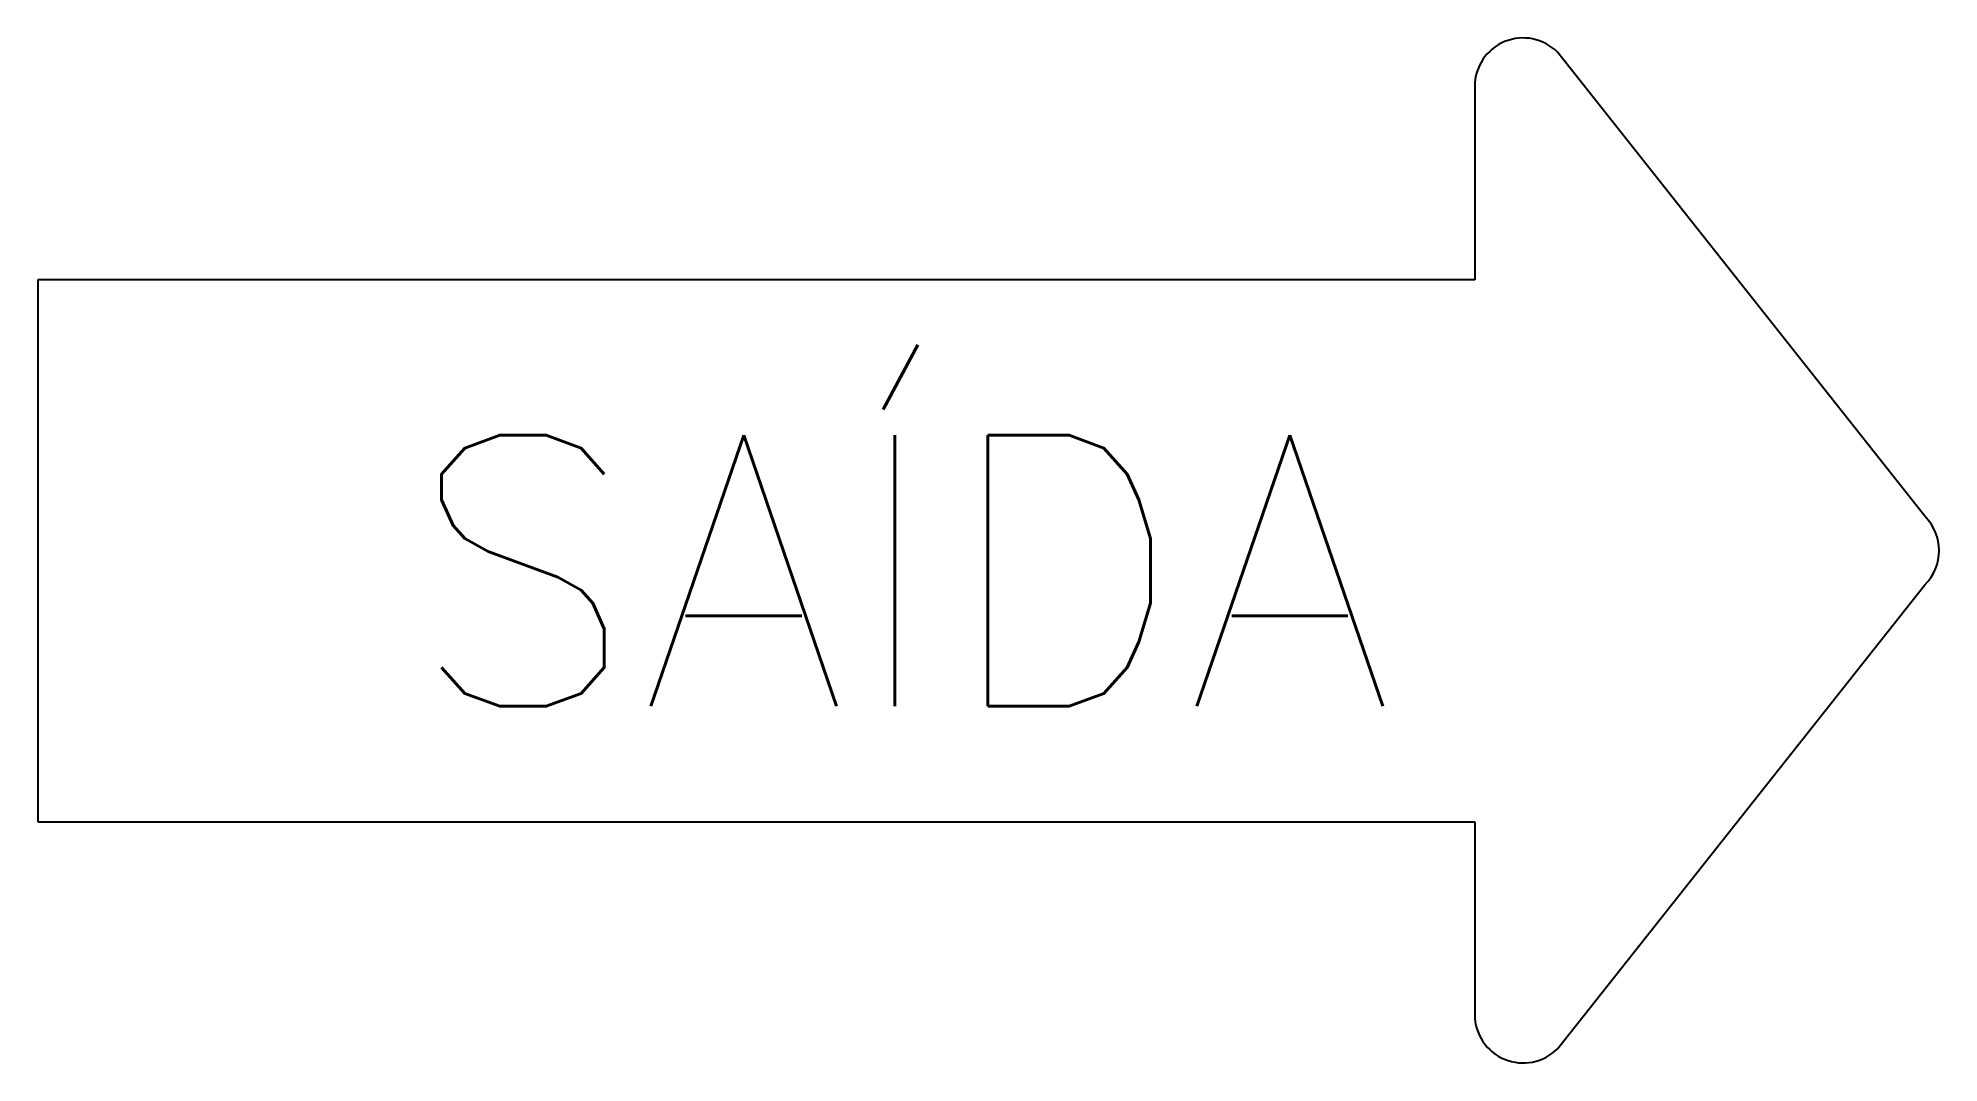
# Model space of a CAD drawing. Header units: millimetres. Extents: x -61.14 to -60.09, y 52.09 to 52.66.
import ezdxf
from ezdxf.enums import TextEntityAlignment as Align

# ---------------------------------------------------------------- set-up
doc = ezdxf.new("R2010")
doc.units = ezdxf.units.MM
doc.header["$LTSCALE"] = 10
doc.layers.add('Inc_símbolos', color=2, linetype='Continuous')
doc.styles.add('T20', font='romans.shx', dxfattribs={"height": 0.2})

msp = doc.modelspace()

# ---------------------------------------------------------------- linework, layer by layer
at = {"layer": 'Inc_símbolos', "color": 4}
for p, q in [((-60.0986, 52.3927), (-60.3018, 52.6495)), ((-60.3476, 52.6306), (-60.3476, 52.5236)), ((-60.3476, 52.5236), (-61.1426, 52.5236)), ((-61.1426, 52.5236), (-61.1426, 52.2236)), ((-60.3018, 52.098), (-60.0986, 52.3548)), ((-61.1426, 52.2236), (-60.3476, 52.2236)), ((-60.3476, 52.2236), (-60.3476, 52.1169))]:
    msp.add_line(p, q, dxfattribs=at)
for centre, start, end in [((-60.3208, 52.6306), 45, 180), ((-60.1175, 52.3737), 315, 45), ((-60.3208, 52.1169), 180, 315)]:
    msp.add_arc(centre, 0.0268, start, end, dxfattribs=at)

# ---------------------------------------------------------------- texts
at = {"layer": 'Inc_símbolos', "color": 3, "style": 'T20'}
msp.add_text('SAÍDA', height=0.15, dxfattribs=at).set_placement((-60.6653, 52.3875), align=Align.MIDDLE)

doc.saveas('drawing.dxf')
